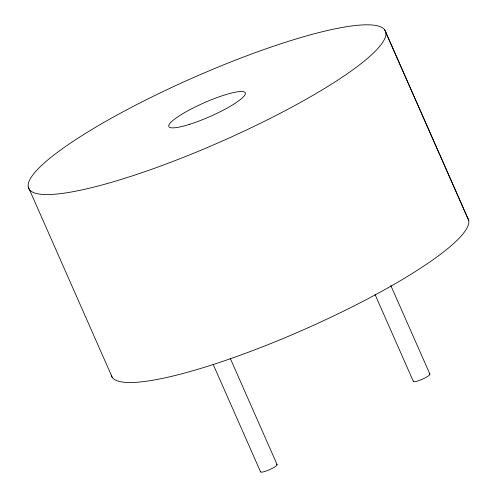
<?xml version="1.0" encoding="UTF-8"?>
<svg xmlns="http://www.w3.org/2000/svg" width="497" height="497" viewBox="0 0 497 497"><rect width="100%" height="100%" fill="white"/><g stroke="black" fill="none" stroke-linecap="round" stroke-linejoin="round"><path stroke-width="0.75" d="M385.778 32.311A194.899 34.846 -23.8 0 1 123.921 178.572A194.899 34.846 -23.8 0 1 111.434 118.156A194.899 34.846 -23.8 0 1 385.778 32.311L468.69 220.295M384.666 29.814L467.261 217.09M390.81 285.514L429.849 374.017M374.999 294.41L413.411 381.503M230.21 358.269L277.053 464.471M213.145 364.332L260.614 471.957M28.31 187.046L112.334 377.534M467.578 217.798A194.899 34.846 -23.8 0 1 304.176 329.48A194.899 34.846 -23.8 0 1 111.222 375.036M429.253 373.825A9.052 1.615 -23.8 0 1 422.829 378.994A9.052 1.615 -23.8 0 1 413.38 381.056M276.462 464.285A9.052 1.615 -23.8 0 1 270.033 469.454A9.052 1.615 -23.8 0 1 260.583 471.51M189.531 124.349A41.767 7.467 -23.8 0 0 245.332 93.032A41.767 7.467 -23.8 0 0 186.269 111.657A41.767 7.467 -23.8 0 0 189.531 124.349"/></g></svg>
